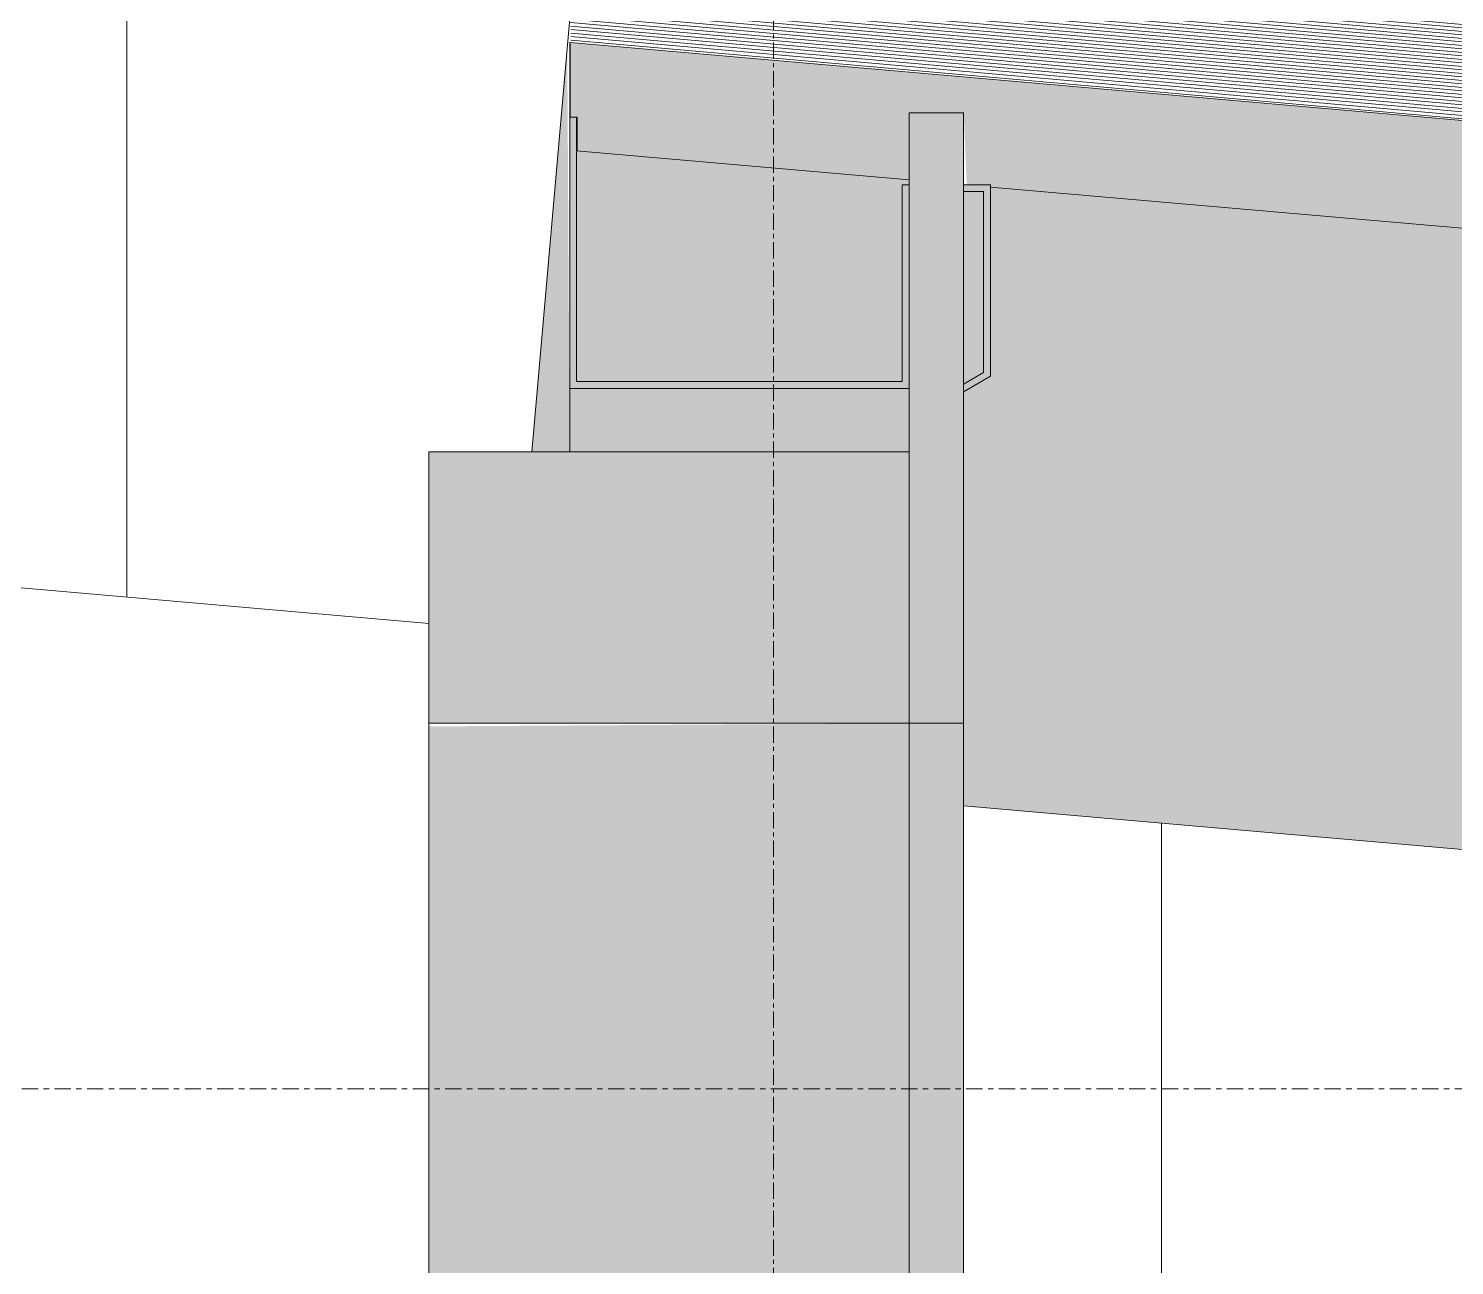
# Model space of a CAD drawing. Header units: millimetres. Extents: x -4612930 to -4329258, y -1064 to 30311.
# Drawn here: x -4538854 to -4537803, y 15070 to 15981 of the extents above; entities that cross this region are included whole.
import ezdxf

# ---------------------------------------------------------------- set-up
doc = ezdxf.new("R2010")
doc.units = ezdxf.units.MM
doc.linetypes.add('AEC_Center', pattern=[24, 12, -4, 4, -4])
doc.linetypes.add('Grid Line', pattern=[21, 12, -3, 3, -3])
for name, color, linetype, lineweight in [('A-FLOR-LEVL', 51, 'Continuous', 5), ('A-ROOF', 132, 'Continuous', 5), ('A-ROOF-OTLN', 132, 'Continuous', 5), ('A-ROOF-PATT', 132, 'Continuous', 5), ('A-WALL', 113, 'Continuous', 5), ('A-WALL-PATT', 111, 'Continuous', 5), ('S-GRID', 1, 'Continuous', 5)]:
    doc.layers.add(name, color=color, linetype=linetype, lineweight=lineweight)

# ---------------------------------------------------------------- blocks, each defined once
blk = doc.blocks.new('Roof Gutters3 - Roof Gutters-1885272-SOUTH WEST')
at = {"layer": 'A-ROOF'}
h = blk.add_hatch(color=256, dxfattribs=at)
h.paths.add_polyline_path([(-4536057.4, 15224.2), (-4536017.9, 15678.5), (-4538144.3, 15864.6), (-4538144.7, 15725.1), (-4538164.3, 15713.8), (-4538164.3, 15408.6), (-4536063.8, 15224.8)])
h.paths.add_polyline_path([(-4538329, 15669.4), (-4538204.6, 15669.4), (-4538204.7, 15716.2), (-4538454.3, 15716.2), (-4538454.3, 15669.4), (-4538350.5, 15669.4)])
h.paths.add_polyline_path([(-4538164.3, 15719.6), (-4538149.7, 15728), (-4538149.7, 15861.2), (-4538164.3, 15861.2), (-4538164.3, 15725.1)])
h.paths.add_polyline_path([(-4538449.3, 15721.2), (-4538209.7, 15721.2), (-4538209.7, 15866.2), (-4538204.6, 15866.2), (-4538204.7, 15869.8), (-4538449.3, 15891.3), (-4538449.3, 15721.5)])
h = blk.add_hatch(color=256, dxfattribs=at)
h.paths.add_polyline_path([(-4536017.6, 15678.5), (-4536017.9, 15678.6), (-4536017.9, 15678.5)])
h.paths.add_polyline_path([(-4538204.6, 15869.8), (-4538204.6, 15869.9), (-4538347.2, 15882.3)])
at = {"layer": 'A-ROOF-PATT'}
h = blk.add_hatch(dxfattribs=at)
h.set_pattern_fill('FP_19', color=256, style=0, pattern_type=2)
h.set_pattern_definition([(90, (-4547772.3, 16803.9), (-333, 2e-14), [])])
h.paths.add_polyline_path([(-4578050.6, 15543), (-4558304.5, 17270.6), (-4538558.6, 15543), (-4538558.6, 15669.4), (-4538482.6, 15669.4), (-4538454.5, 15991.7), (-4558304.7, 17728.3), (-4578154.9, 15991.6), (-4578137.2, 15790.1), (-4578050.6, 15790.1), (-4578050.6, 15559.6)])
h.paths.add_polyline_path([(-4538454.5, 15991.7), (-4538454.7, 15991.7), (-4538583.4, 16000)])
h = blk.add_hatch(dxfattribs=at)
h.set_pattern_fill('FP_22', color=256, style=0, pattern_type=2)
h.set_pattern_definition([(179.936, (-4548419.067, 16405.703), (331.73279, -29.02357), [])])
h.paths.add_polyline_path([(-4538558.6, 15543), (-4538558.6, 15543), (-4538595.4, 15546.2)])
at = {"layer": 'A-ROOF'}
for p, q in [((-4558304.5, 17270.6), (-4538558.6, 15543)), ((-4538482.6, 15669.4), (-4538454.4, 15991.7)), ((-4538204.6, 15869.8), (-4538449.7, 15891.3)), ((-4536017.6, 15678.5), (-4538144.7, 15864.6)), ((-4536057.4, 15224.2), (-4538164.3, 15408.6))]:
    blk.add_line(p, q, dxfattribs=at)

msp = doc.modelspace()

# ---------------------------------------------------------------- hatches: boundary and pattern name
at = {"layer": 'A-ROOF'}
h = msp.add_hatch(color=256, dxfattribs=at)
h.paths.add_polyline_path([(-4538454.7, 15669.4), (-4538456.5, 15967.1), (-4538482.6, 15669.4)])
h.paths.add_polyline_path([(-4578137.2, 15790.1), (-4578154.6, 15967.1), (-4578154.6, 15790.1)])
h = msp.add_hatch(color=256, dxfattribs=at)
h.paths.add_polyline_path([(-4536017.9, 15486.8), (-4536017.9, 15675.6), (-4536024.6, 15598.8), (-4536024.6, 15487.4)])
h.paths.add_polyline_path([(-4536026.6, 15487.5), (-4536027.8, 15561.8), (-4536034.3, 15488.2)])
h.paths.add_polyline_path([(-4536017.9, 15678.6), (-4536017.9, 15758), (-4538454.3, 15971.2), (-4538454.3, 15916.2), (-4538449.3, 15916.2), (-4538449.3, 15891.3), (-4538204.6, 15869.9), (-4538204.3, 15919.4), (-4538164.3, 15919.4), (-4538162.1, 15866.2), (-4538144.3, 15864.6), (-4536059.3, 15682.2)])
at = {"layer": 'A-ROOF-OTLN'}
h = msp.add_hatch(color=256, dxfattribs=at)
h.paths.add_polyline_path([(-4538164.6, 15713.6), (-4538144.7, 15725.1), (-4538144.7, 15866.2), (-4538164.6, 15866.2), (-4538164.3, 15861.2), (-4538149.7, 15861.2), (-4538149.7, 15728), (-4538164.6, 15719.3), (-4538164.6, 15715)])
h.paths.add_polyline_path([(-4538386.8, 15716.2), (-4538204.7, 15716.2), (-4538204.7, 15866.2), (-4538209.7, 15866.2), (-4538209.7, 15721.2), (-4538449.7, 15721.2), (-4538449.7, 15916.2), (-4538454.7, 15916.2), (-4538454.4, 15716.2)])
at = {"layer": 'A-ROOF-PATT'}
h = msp.add_hatch(dxfattribs=at)
h.set_pattern_fill('FP_4', color=256, style=0, pattern_type=2)
h.set_pattern_definition([(174.942, (69233.041, -385739.019), (-57.8336462443, 2.5357277232), [])])
h.paths.add_polyline_path([(-4548489.5, 16912.9), (-4548493.9, 16906.9), (-4548492, 16905.1), (-4548490.3, 16910.1)])
h.paths.add_polyline_path([(-4536421.4, 15911.6), (-4546534.8, 16806.6), (-4546533.8, 16802.9), (-4546585.1, 16803.2), (-4546587.3, 16811.3), (-4546703.1, 16821.5), (-4546704.8, 16817.9), (-4546756.1, 16818.2), (-4546752.5, 16825.9), (-4547577.4, 16898.9), (-4547580.1, 16860.8), (-4547586.9, 16863.1), (-4547588.1, 16862.9), (-4547589.9, 16863.1), (-4547586.6, 16899.7), (-4547908, 16928.2), (-4548031.3, 16926.2), (-4548033.2, 16923.9), (-4548040.9, 16860.8), (-4548045.4, 16863), (-4548046.7, 16862.9), (-4548048.5, 16863), (-4548042.2, 16925.7), (-4548044, 16926.9), (-4548048.1, 16931.8), (-4548045.7, 16936.1), (-4548035.3, 16938.6), (-4548029.5, 16937.3), (-4548026.1, 16936.1), (-4547998.3, 16936.1), (-4548633.2, 16992.1), (-4548639.9, 16926.5), (-4548643, 16928.5), (-4548638.8, 16992.8), (-4555814, 17627.9), (-4557095.7, 17627.8), (-4548704.5, 16893.7), (-4548699.9, 16922.7), (-4548636.5, 16919.1), (-4548635.4, 16923.2), (-4548623.3, 16923.2), (-4548620.4, 16933.5), (-4548622.7, 16935.8), (-4548619, 16940.6), (-4548608.7, 16940.5), (-4548592.4, 16933.1), (-4548596, 16930.3), (-4548603.5, 16930.3), (-4548601.4, 16927.6), (-4548588.9, 16924.7), (-4548588.6, 16916.1), (-4548541.8, 16910.1), (-4548541.5, 16908.8), (-4548501.6, 16905.3), (-4548495.3, 16929.1), (-4548490.3, 16928.7), (-4548492.8, 16875.2), (-4548483.1, 16876.4), (-4548471.2, 16878.2), (-4548464.1, 16875.6), (-4548462.1, 16872.5), (-4548113, 16841.9), (-4548109.8, 16859), (-4548111, 16859.2), (-4548071.5, 16857), (-4548042, 16856.5), (-4548012.4, 16854.4), (-4547993, 16850.8), (-4547992.9, 16850.1), (-4547898.4, 16839.5), (-4547898.4, 16823.2), (-4538454.1, 15996.9), (-4538453.9, 15971.2), (-4537772.8, 15911.6), (-4536524.1, 15911.6)])
h.paths.add_polyline_path([(-4547458.6, 16800.7), (-4547657.1, 16818.2), (-4547651.3, 16859), (-4547652.5, 16859.2), (-4547613, 16857), (-4547583.5, 16856.5), (-4547553.8, 16854.4), (-4547534.5, 16850.8), (-4547534.4, 16850.1), (-4547439.8, 16839.6), (-4547441, 16821.6), (-4547442.3, 16800.7), (-4547458.4, 16802.2)])
h.paths.add_polyline_path([(-4547000.1, 16800.8), (-4547198.5, 16818.2), (-4547192.7, 16859), (-4547194, 16859.2), (-4547154.4, 16857), (-4547125, 16856.5), (-4547095.3, 16854.4), (-4547076, 16850.9), (-4547075.8, 16850.1), (-4546981.3, 16839.6), (-4546982.4, 16821.6), (-4546983.8, 16800.8), (-4546999.9, 16802.2)])
h.paths.add_polyline_path([(-4547992.4, 16855.4), (-4548012.8, 16859.2), (-4548012.4, 16864.6), (-4547991.7, 16862.8), (-4547992.3, 16856.4)])
h.paths.add_polyline_path([(-4547533.9, 16855.4), (-4547554.3, 16859.2), (-4547553.8, 16864.6), (-4547533.2, 16862.8), (-4547533.8, 16856.4)])
h.paths.add_polyline_path([(-4547993.5, 16866.1), (-4548009.8, 16869.4), (-4548011.1, 16871.6), (-4548003.5, 16871.6), (-4548003.4, 16872), (-4547996.8, 16872), (-4547994.3, 16869.4)])
h.paths.add_polyline_path([(-4547535, 16866.1), (-4547551.3, 16869.4), (-4547552.5, 16871.6), (-4547545, 16871.6), (-4547544.9, 16872.1), (-4547538.3, 16872.1), (-4547535.8, 16869.4)])
h.paths.add_polyline_path([(-4548011.1, 16871.6), (-4548004.4, 16873.5), (-4548005.1, 16872)])
h.paths.add_polyline_path([(-4547552.5, 16871.6), (-4547545.9, 16873.5), (-4547546.5, 16872)])
h.paths.add_polyline_path([(-4548599.7, 16935.8), (-4548599.7, 16935.8), (-4548592.2, 16936.2)])
at = {"layer": 'A-WALL'}
for points in [[(-4538204.6, 15469.4), (-4538164.6, 15469.4), (-4538164.6, 15919.4), (-4538204.6, 15919.4), (-4538204.6, 15469.4)], [(-4538164.6, 15719.3), (-4538164.6, 15719.3), (-4538164.6, 15728)], [(-4538502.4, 15469.4), (-4538204.6, 15469.4), (-4538204.6, 15669.4), (-4538558.6, 15669.4), (-4538558.6, 15469.4), (-4538504.1, 15469.4)], [(-4538481.8, 12581.8), (-4538204.6, 12581.8), (-4538204.6, 15469.4), (-4538558.6, 15467.1), (-4538558.6, 12581.8)], [(-4538204.6, 12581.8), (-4538204.5, 12581.8), (-4538164.6, 12581.8), (-4538164.6, 15469.4), (-4538204.6, 15469.4), (-4538204.6, 12691.2)]]:
    msp.add_hatch(color=256, dxfattribs=at).paths.add_polyline_path(points)
at = {"layer": 'A-WALL-PATT'}
h = msp.add_hatch(dxfattribs=at)
h.set_pattern_fill('FP_2', color=256, style=0, pattern_type=2)
h.set_pattern_definition([(90, (-4536559.6, 7600), (-6000, 4e-13), [1200, -1200]), (90, (-4535359.6, 7600), (-6000, 4e-13), [1200, -1200]), (90, (-4534159.6, 7600), (-6000, 4e-13), [1200, -1200]), (90, (-4535359.6, 8800), (-6000, 4e-13), [1200, -1200]), (90, (-4534159.6, 8800), (-6000, 4e-13), [1200, -1200]), (180, (-4535359.6, 8800), (-3e-13, -2400), [1200, -4800]), (180, (-4534159.6, 10000), (-3e-13, -2400), [1200, -4800]), (90, (-4534159.6, 7600), (-6000, 4e-13), [1200, -1200]), (90, (-4532959.6, 7600), (-6000, 4e-13), [1200, -1200]), (90, (-4532359.6, 7600), (-6000, 4e-13), [1200, -1200]), (90, (-4532959.6, 8800), (-6000, 4e-13), [1200, -1200]), (90, (-4532359.6, 8800), (-6000, 4e-13), [1200, -1200]), (180, (-4532959.6, 8800), (-3e-13, -2400), [1200, -4800]), (180, (-4532359.6, 10000), (-3e-13, -2400), [600, -5400]), (90, (-4537159.6, 7600), (-6000, 4e-13), [1200, -1200]), (90, (-4536559.6, 7600), (-6000, 4e-13), [1200, -1200]), (90, (-4537159.6, 8800), (-6000, 4e-13), [1200, -1200]), (90, (-4536559.6, 8800), (-6000, 4e-13), [1200, -1200]), (180, (-4537159.6, 8800), (-3e-13, -2400), [1200, -4800]), (180, (-4536559.6, 10000), (-3e-13, -2400), [600, -5400]), (90, (-4536559.6, 7600), (-6000, 4e-13), [1200, -1200]), (90, (-4538359.6, 7600), (-6000, 4e-13), [1200, -1200])])
h.paths.add_polyline_path([(-4575658.6, 7600), (-4538558.6, 7600), (-4538558.6, 15543), (-4558304.6, 17270.6), (-4575658.6, 15752.3), (-4575658.6, 7706.2)])
h = msp.add_hatch(dxfattribs=at)
h.set_pattern_fill('FP_5', color=256, style=0, pattern_type=2)
h.set_pattern_definition([(90, (-4529027.68, 7600), (-333, 2e-14), [])])
h.paths.add_polyline_path([(-4531425.8, 11149.9), (-4535908.2, 15456.5), (-4536026.6, 15458.5), (-4536026.6, 15487.5), (-4536034.3, 15488.2), (-4536057.4, 15224.2), (-4538164.3, 15408.6), (-4538164.3, 12501.6), (-4538160.6, 12501.6), (-4538160.6, 11502.9), (-4531460.9, 11151.7)])
h.paths.add_polyline_path([(-4535943.6, 15458.5), (-4535910.3, 15458.5), (-4535932, 15479.3), (-4536024.6, 15487.4), (-4536024.6, 15458.5), (-4536017.6, 15458.5)])

# ---------------------------------------------------------------- linework, layer by layer
at = {"layer": 'A-FLOR-LEVL', "linetype": 'AEC_Center'}
msp.add_line((-4612130.4, 15200), (-4477321.8, 15200), dxfattribs=at)
at = {"layer": 'A-ROOF'}
for p, q in [((-4538454.7, 15971.2), (-4538454.3, 15971.2)), ((-4538454.7, 15971.2), (-4538454.7, 15669.4)), ((-4538454.3, 15971.2), (-4536017.9, 15758)), ((-4538454.3, 15916.2), (-4538454.3, 15971.2))]:
    msp.add_line(p, q, dxfattribs=at)
at = {"layer": 'A-ROOF-OTLN'}
for p, q in [((-4538449.3, 15916.2), (-4538454.7, 15916.2)), ((-4538449.7, 15721.2), (-4538449.7, 15916.2)), ((-4538449.3, 15916.2), (-4538449.3, 15891.3)), ((-4538204.6, 15866.2), (-4538209.7, 15866.2)), ((-4538209.7, 15866.2), (-4538209.7, 15721.2)), ((-4538144.3, 15866.2), (-4538164.6, 15866.2)), ((-4538164.6, 15861.2), (-4538149.7, 15861.2)), ((-4538149.7, 15861.2), (-4538149.7, 15728)), ((-4538144.7, 15725.1), (-4538144.7, 15866.2)), ((-4538209.7, 15721.2), (-4538449.7, 15721.2)), ((-4538149.7, 15728), (-4538164.6, 15719.3)), ((-4538164.6, 15713.6), (-4538144.7, 15725.1)), ((-4538144.7, 15725.1), (-4538144.3, 15725.1)), ((-4538454.7, 15716.2), (-4538204.7, 15716.2))]:
    msp.add_line(p, q, dxfattribs=at)
at = {"layer": 'A-WALL'}
for p, q in [((-4538204.6, 15669.4), (-4538204.6, 15919.4)), ((-4538204.6, 15919.4), (-4538164.6, 15919.4)), ((-4538164.6, 15919.4), (-4538164.6, 15469.4)), ((-4538164.4, 15919.4), (-4538164.6, 15919.4)), ((-4538164.3, 15919.4), (-4538164.4, 15919.4)), ((-4538558.6, 12501.2), (-4538558.6, 15669.4)), ((-4538204.6, 15669.4), (-4538558.6, 15669.4)), ((-4538204.6, 15669.4), (-4538204.6, 12501.2)), ((-4538204.6, 15469.4), (-4538558.6, 15469.4)), ((-4538204.6, 15469.4), (-4538164.6, 15469.4)), ((-4538164.6, 15469.4), (-4538164.6, 12581.8))]:
    msp.add_line(p, q, dxfattribs=at)
at = {"layer": 'S-GRID', "linetype": 'Grid Line'}
msp.add_line((-4538304.6, -610), (-4538304.6, 25305.1), dxfattribs=at)

# ---------------------------------------------------------------- block references
at = {"layer": 'A-ROOF'}
msp.add_blockref('Roof Gutters3 - Roof Gutters-1885272-SOUTH WEST', (0, 0), dxfattribs=at)

doc.saveas('drawing.dxf')
